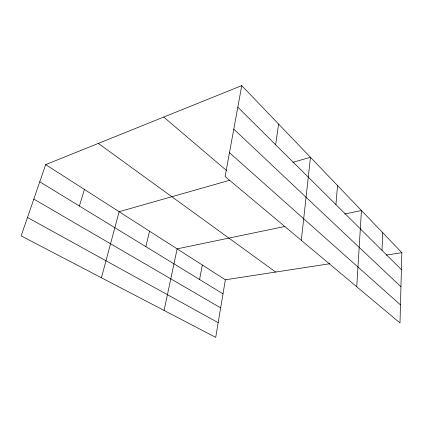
<?xml version="1.0" encoding="UTF-8"?>
<svg xmlns="http://www.w3.org/2000/svg" width="423" height="423" viewBox="0 0 423 423"><rect width="100%" height="100%" fill="white"/><g stroke="black" fill="none" stroke-linecap="round" stroke-linejoin="round"><path stroke-width="0.63" d="M241.76 85.626L401.85 252.658L399.989 322.95L225.105 176.539L241.76 85.626L45.679 164.621L21.15 235.886L215.704 337.374L225.369 279.788L45.679 164.621M382.001 250.39L382.757 232.74M356.737 286.746L361.454 210.511L344.676 214.001M335.925 204.621L337.528 185.544M301.308 240.343L310.466 157.308L292.848 162.316M275.648 144.745L278.604 124.066M199.577 279.503L202.31 265.01M164.087 310.45L177.131 248.872L285.023 226.416M145.845 246.651L149.531 231.185M101.435 277.768L119.133 211.701L229.61 180.293M79.402 206.022L84.426 189.456M225.369 279.788L329.993 263.703M386.178 255.069L401.85 252.658M27.484 217.48L218.168 322.675M33.814 199.096L220.653 307.875M39.767 181.79L223.011 293.832M98.321 143.413L275.701 272.052M163.727 117.065L226.495 170.48M229.478 152.677L400.465 304.861M233.792 129.105L400.946 286.746M237.816 107.167L401.401 269.657"/></g></svg>
